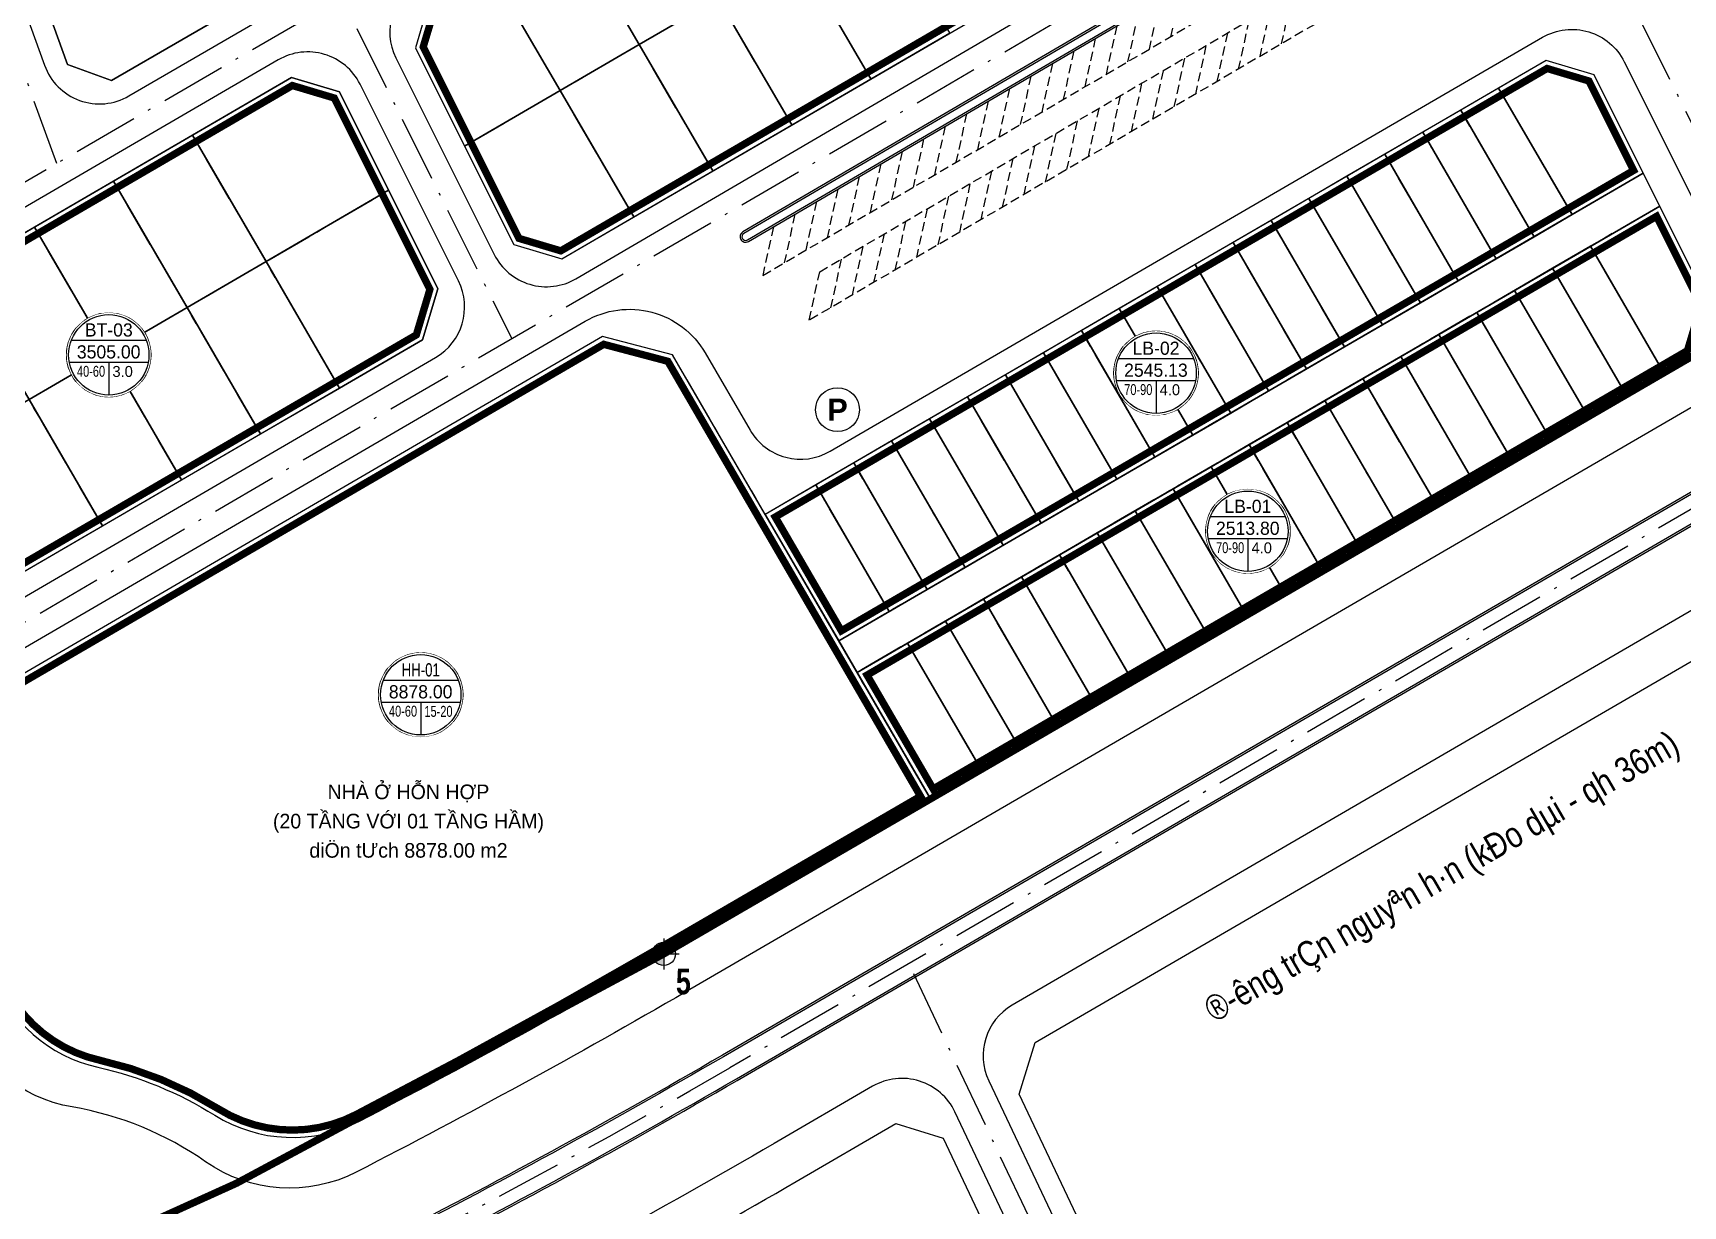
# Model space of a CAD drawing. Header units: metres. Extents: x 551291 to 569219, y 2064429 to 2066248.
# Drawn here: x 552952.3 to 553177.9, y 2065566.9 to 2065727.3 of the extents above; entities that cross this region are included whole.
import ezdxf
from ezdxf.enums import TextEntityAlignment as Align

# ---------------------------------------------------------------- set-up
doc = ezdxf.new("R2010")
doc.units = ezdxf.units.M
for name, pattern in [('ACAD_ISO10W100', [18.5, 12, -3, 0.5, -3]), ('CENTER', [2, 1.25, -0.25, 0.25, -0.25]), ('DOT', [0.25, 0, -0.25]), ('HIDDEN', [0.375, 0.25, -0.125])]:
    doc.linetypes.add(name, pattern=pattern)
doc.layers.add('boDnv', color=54, linetype='CONTINUOUS', lineweight=25)
for name, color, linetype in [('BoThamCo', 94, 'CONTINUOUS'), ('ChiaLo', 128, 'CENTER'), ('datOBt', 42, 'CONTINUOUS'), ('datoHonHop', 42, 'CONTINUOUS'), ('datOlienke', 42, 'CONTINUOUS'), ('ghi_chu', 7, 'CONTINUOUS'), ('LogDg', 7, 'CONTINUOUS'), ('loKBT', 42, 'CONTINUOUS'), ('LoLK', 6, 'CONTINUOUS'), ('QH', 7, 'CONTINUOUS'), ('RANHGIOI', 2, 'HIDDEN'), ('TimDg', 222, 'CONTINUOUS'), ('ViaHeS', 32, 'CONTINUOUS')]:
    doc.layers.add(name, color=color, linetype=linetype)
doc.styles.add('ARIALB', font='', dxfattribs={"width": 0.75})
doc.styles.add('avantH', font='', dxfattribs={"height": 10})
doc.styles.add('avh', font='')
doc.styles.add('rms', font='romans.shx', dxfattribs={"width": 0.7, "bigfont": 'vns.shx'})
doc.styles.get('ARIALB').set_extended_font_data('.VnArialH', bold=True)
doc.styles.get('avantH').set_extended_font_data('.VnAvantH')
doc.styles.get('avh').set_extended_font_data('.VnAvantH')
doc.linetypes.add('ADL', pattern='A,0.125,-0.15,["++",rms,S=0.5,R=0,X=0,Y=-0.2245],-1.35,1.125', length=2.75)

# ---------------------------------------------------------------- blocks, each defined once
blk = doc.blocks.new('sl')
at = {"layer": 'ghi_chu', "color": 158}
blk.add_circle((0, 0), 5.75, dxfattribs=at)
at = {"color": 158, "linetype": 'DOT'}
blk.add_wipeout([(0, 5.75), (0.97, 5.67), (1.86, 5.44), (2.47, 5.19), (3.13, 4.82), (3.79, 4.32), (4.43, 3.67), (4.91, 2.99), (5.2, 2.45), (5.53, 1.57), (5.7, 0.77), (5.75, 0), (5.69, -0.85), (5.5, -1.69), (5.23, -2.38), (4.83, -3.13), (4.38, -3.72), (3.93, -4.2), (2.99, -4.91), (2.42, -5.22), (1.54, -5.54), (0.63, -5.72), (0, -5.75), (-0.86, -5.69), (-1.59, -5.52), (-2.41, -5.22), (-3.14, -4.82), (-3.72, -4.39), (-4.31, -3.8), (-4.85, -3.09), (-5.21, -2.43), (-5.52, -1.6), (-5.69, -0.85), (-5.75, 0), (-5.66, 1.01), (-5.49, 1.72), (-5.12, 2.62), (-4.44, 3.66), (-3.55, 4.52), (-2.72, 5.07), (-1.72, 5.49), (-0.8, 5.69)], dxfattribs=at).dxf.layer = 'ghi_chu'
at = {"layer": 'ghi_chu', "color": 32}
for points in [[(-5.12, 2), (5.12, 2)], [(-5.41, -1), (5.41, -1)], [(0, -1), (0, -5.5)]]:
    blk.add_lwpolyline(points, dxfattribs=at)
at = {"layer": 'ghi_chu'}
blk.add_circle((0, 0), 5.5, dxfattribs=at)
at = {"layer": 'ghi_chu', "style": 'avh'}
for tag, height, p in [('SOLO', 1.25, (0, 2.51)), ('DT', 1.5, (-0.01, -0.49))]:
    blk.add_attdef(tag, text='', height=height, dxfattribs=at).set_placement(p, align=Align.CENTER)
blk.add_attdef('MD', text='', height=1.25, dxfattribs=at).set_placement((-0.5, -3), align=Align.RIGHT)
blk.add_attdef('TC', (0.5, -3.02), '', height=1.25, dxfattribs=at)
blk = doc.blocks.new('dsl')
at = {"color": 158, "linetype": 'DOT'}
blk.add_wipeout([(0, 1.5), (0.34, 1.46), (0.73, 1.31), (1.02, 1.1), (1.23, 0.85), (1.35, 0.64), (1.44, 0.41), (1.5, 0), (1.44, -0.42), (1.33, -0.7), (1.15, -0.96), (0.91, -1.19), (0.61, -1.37), (0.38, -1.45), (0, -1.5), (-0.46, -1.43), (-0.79, -1.27), (-1.14, -0.97), (-1.32, -0.72), (-1.43, -0.46), (-1.49, -0.14), (-1.5, 0), (-1.46, 0.34), (-1.34, 0.68), (-1.17, 0.94), (-0.92, 1.19), (-0.63, 1.36), (-0.25, 1.48)], dxfattribs=at).dxf.layer = 'ghi_chu'
at = {"layer": 'ghi_chu', "color": 32}
blk.add_circle((0, 0), 1.5, dxfattribs=at)
at = {"layer": 'ghi_chu', "style": 'ARIALB'}
blk.add_attdef('01', text='', height=1.5, dxfattribs=at).set_placement((0, -0.75), align=Align.CENTER)
blk = doc.blocks.new('moc')
at = {"layer": 'QH', "linetype": 'Continuous'}
h = blk.add_hatch(color=7, dxfattribs=at)
h.paths.add_polyline_path([(0, 0), (0.529, 0, 0.414214), (0, 0.529)])
h.paths.add_polyline_path([(-0.529, 0, 0.414214), (0, -0.529), (0, 0)])
for p, q in [((0, 0.706), (0, -0.706)), ((-0.706, 0), (0.706, 0))]:
    blk.add_line(p, q, dxfattribs=at)
blk.add_circle((0, 0), 0.529, dxfattribs=at)

msp = doc.modelspace()

# ---------------------------------------------------------------- linework, layer by layer
at = {"layer": 'boDnv', "color": 10, "linetype": 'ADL', "ltscale": 0.25, "const_width": 1}
for points in [[(553138.515, 2065763.829), (553140.373, 2065770.057), (553127.289, 2065796.218), (553121.56, 2065797.928), (553007.503, 2065731.57), (553005.644, 2065725.342), (553018.729, 2065699.181), (553024.458, 2065697.471)], [(552987.75, 2065720.078), (552993.479, 2065718.368), (553006.563, 2065692.207), (553004.705, 2065685.979), (552935.235, 2065645.562), (552930.092, 2065647.43), (552919.948, 2065675.477), (552922.321, 2065682.012)]]:
    msp.add_lwpolyline(points, close=True, dxfattribs=at)
msp.add_lwpolyline([(553030.33, 2065684.691), (552940.298, 2065632.31), (552937.924, 2065625.775), (552947.647, 2065598.893, 0.2565943), (552961.385, 2065586.81, -0.0851726), (552977.66, 2065580.139, 0.2651955), (552996.475, 2065579.378, 0.0120879), (553038.046, 2065602.205), (553073.653, 2065622.894), (553039.096, 2065682.37)], format="xyb", close=True, dxfattribs=at)
at = {"layer": 'BoThamCo'}
msp.add_lwpolyline([(552933.903, 2065839.721), (552927.083, 2065842.195), (552920.263, 2065839.222), (552917.38, 2065832.522), (552957.018, 2065722.93), (552963.04, 2065720.742), (552982.243, 2065731.914), (552984.328, 2065738.9)], close=True, dxfattribs=at)
for points in [[(553144.357, 2065755.365), (553049.475, 2065699.835, 0.4132867), (553049.296, 2065699.152, 0.4151411), (553049.981, 2065698.972), (553144.862, 2065754.502, -0.433604), (553154.308, 2065751.696), (553159.269, 2065741.778, 0.4326641), (553159.967, 2065741.569, 0.3960006), (553160.163, 2065742.225), (553155.203, 2065752.143, 0.433604)], [(553182.249, 2065661.992, 1), (553180.491, 2065665.019), (553046.712, 2065587.29, -0.0134524), (552999.566, 2065561.569, 0.9999912), (553001.159, 2065558.452, 0.0134524), (553048.47, 2065584.264)]]:
    msp.add_lwpolyline(points, format="xyb", close=True, dxfattribs=at)
at = {"layer": 'ChiaLo', "ltscale": 5}
for points in [[(553011.3, 2065711.798), (553134.717, 2065783.601)], [(553066.847, 2065720.976), (553046.732, 2065755.55)], [(553056.042, 2065714.69), (553035.927, 2065749.264)], [(553045.238, 2065708.404), (553025.123, 2065742.978)], [(553034.433, 2065702.118), (553014.318, 2065736.692)], [(553162.76, 2065702.424), (553152.712, 2065719.717)], [(553157.572, 2065699.409), (553147.524, 2065716.702)], [(552994.211, 2065678.717), (552974.096, 2065713.291)], [(553152.384, 2065696.395), (553142.336, 2065713.688)], [(553147.196, 2065693.381), (553137.148, 2065710.674)], [(552983.407, 2065672.431), (552963.292, 2065707.005)], [(553172.49, 2065708.077), (553062.46, 2065644.148)], [(553142.008, 2065690.367), (553131.961, 2065707.66)], [(552924.097, 2065661.064), (553000.907, 2065705.751)], [(553136.82, 2065687.352), (553126.773, 2065704.645)], [(553174.731, 2065703.597), (553064.972, 2065639.825)], [(553131.632, 2065684.338), (553121.585, 2065701.631)], [(552972.602, 2065666.145), (552952.487, 2065700.719)], [(553126.444, 2065681.324), (553116.397, 2065698.617)], [(553175.319, 2065680.807), (553165.272, 2065698.1)], [(553121.257, 2065678.31), (553111.209, 2065695.602)], [(553170.131, 2065677.793), (553160.084, 2065695.086)], [(552961.798, 2065659.859), (552941.683, 2065694.433)], [(553116.069, 2065675.295), (553106.021, 2065692.588)], [(553164.943, 2065674.779), (553154.896, 2065692.072)], [(553110.881, 2065672.281), (553100.833, 2065689.574)], [(553159.755, 2065671.765), (553149.708, 2065689.058)], [(553105.693, 2065669.267), (553095.645, 2065686.56)], [(553154.568, 2065668.75), (553144.52, 2065686.043)], [(553100.505, 2065666.252), (553090.457, 2065683.545)], [(553075.02, 2065622.532), (553039.752, 2065683.231)], [(553149.38, 2065665.736), (553139.332, 2065683.029)], [(553095.317, 2065663.238), (553085.27, 2065680.531)], [(553144.192, 2065662.722), (553134.144, 2065680.015)], [(553090.129, 2065660.224), (553080.082, 2065677.517)], [(553139.004, 2065659.708), (553128.956, 2065677.001)], [(553084.941, 2065657.21), (553074.894, 2065674.503)], [(553133.816, 2065656.693), (553123.768, 2065673.986)], [(553079.753, 2065654.195), (553069.706, 2065671.488)], [(553128.628, 2065653.679), (553118.581, 2065670.972)], [(553074.566, 2065651.181), (553064.518, 2065668.474)], [(553123.44, 2065650.665), (553113.393, 2065667.958)], [(553069.378, 2065648.167), (553059.33, 2065665.46)], [(553118.252, 2065647.651), (553108.205, 2065664.943)], [(553113.064, 2065644.636), (553103.017, 2065661.929)], [(553107.877, 2065641.622), (553097.829, 2065658.915)], [(553102.689, 2065638.608), (553092.641, 2065655.901)], [(553097.501, 2065635.593), (553087.453, 2065652.886)], [(553092.313, 2065632.579), (553082.265, 2065649.872)], [(553087.125, 2065629.565), (553077.077, 2065646.858)], [(553081.937, 2065626.551), (553071.89, 2065643.844)]]:
    msp.add_lwpolyline(points, dxfattribs=at)
at = {"layer": 'datOBt'}
for points in [[(553139.36, 2065763.164), (553141.445, 2065770.15), (553127.989, 2065797.053), (553121.431, 2065799.01), (553006.658, 2065732.235), (553004.573, 2065725.249), (553018.028, 2065698.346), (553024.586, 2065696.389)], [(552987.621, 2065721.16), (552994.18, 2065719.203), (553007.635, 2065692.3), (553005.55, 2065685.314), (552935.333, 2065644.462), (552929.311, 2065646.649), (552918.884, 2065675.478), (552921.505, 2065682.694)]]:
    msp.add_lwpolyline(points, close=True, dxfattribs=at)
at = {"layer": 'datoHonHop', "linetype": 'ByBlock'}
msp.add_lwpolyline([(553030.185, 2065685.763), (552939.482, 2065632.992), (552936.86, 2065625.776), (552946.706, 2065598.553, 0.2565943), (552961.168, 2065585.834, -0.0851726), (552977.129, 2065579.292, 0.2651955), (552996.935, 2065578.49, 0.0120879), (553038.548, 2065601.341), (553075.02, 2065622.532), (553039.752, 2065683.231)], format="xyb", close=True, dxfattribs=at)
at = {"layer": 'LogDg'}
msp.add_lwpolyline([(552965.406, 2065718.648), (552984.016, 2065729.475, 0.3958327), (552987.148, 2065739.968), (552936.471, 2065841.293, 0.3988577), (552926.119, 2065845.048), (552918.78, 2065841.848, 0.3955879), (552914.453, 2065831.794), (552953.86, 2065722.842, 0.4679364)], format="xyb", close=True, dxfattribs=at)
for points in [[(553099.884, 2065789.945), (553005.04, 2065734.363, 0.3958327), (553001.908, 2065723.87), (553015.354, 2065696.985, 0.4328365), (553026.532, 2065693.649), (553142.432, 2065761.48, 0.3958327), (553145.564, 2065771.974), (553132.118, 2065798.859, 0.4328365), (553120.94, 2065802.195), (553099.884, 2065789.945)], [(553144.23, 2065755.581), (553049.349, 2065700.051, 0.4132867), (553049.08, 2065699.026, 0.4151411), (553050.107, 2065698.756), (553144.988, 2065754.286, -0.433604), (553154.085, 2065751.584), (553159.045, 2065741.666, 0.4326641), (553160.093, 2065741.353, 0.3960006), (553160.387, 2065742.337), (553155.426, 2065752.255, 0.433604), (553144.23, 2065755.581)]]:
    msp.add_lwpolyline(points, format="xyb", dxfattribs=at)
at = {"layer": 'loKBT'}
for points in [[(553035.927, 2065749.264), (553025.123, 2065742.978), (553035.18, 2065725.691), (553045.985, 2065731.977)], [(553067.594, 2065744.549), (553056.789, 2065738.263), (553066.847, 2065720.976), (553077.651, 2065727.262)], [(553025.123, 2065742.978), (553014.318, 2065736.692), (553024.376, 2065719.405), (553035.18, 2065725.691)], [(553056.789, 2065738.263), (553045.985, 2065731.977), (553056.042, 2065714.69), (553066.847, 2065720.976)], [(553014.318, 2065736.692), (553006.658, 2065732.235), (553004.573, 2065725.249), (553011.3, 2065711.798), (553024.376, 2065719.405)], [(553045.985, 2065731.977), (553035.18, 2065725.691), (553045.238, 2065708.404), (553056.042, 2065714.69)], [(553035.18, 2065725.691), (553024.376, 2065719.405), (553034.433, 2065702.118), (553045.238, 2065708.404)], [(553000.907, 2065705.751), (552994.18, 2065719.203), (552987.621, 2065721.16), (552974.096, 2065713.291), (552984.154, 2065696.004)], [(553024.376, 2065719.405), (553011.3, 2065711.798), (553018.028, 2065698.346), (553024.586, 2065696.389), (553034.433, 2065702.118)], [(552974.096, 2065713.291), (552963.292, 2065707.005), (552973.349, 2065689.718), (552984.154, 2065696.004)], [(552963.292, 2065707.005), (552952.487, 2065700.719), (552962.545, 2065683.432), (552973.349, 2065689.718)], [(553000.907, 2065705.751), (552984.154, 2065696.004), (552994.211, 2065678.717), (553005.55, 2065685.314), (553007.635, 2065692.3)], [(552952.487, 2065700.719), (552941.683, 2065694.433), (552951.74, 2065677.146), (552962.545, 2065683.432)], [(552984.154, 2065696.004), (552973.349, 2065689.718), (552983.407, 2065672.431), (552994.211, 2065678.717)], [(552973.349, 2065689.718), (552962.545, 2065683.432), (552972.602, 2065666.145), (552983.407, 2065672.431)], [(552962.545, 2065683.432), (552951.74, 2065677.146), (552961.798, 2065659.859), (552972.602, 2065666.145)], [(552951.74, 2065677.146), (552940.936, 2065670.86), (552950.993, 2065653.573), (552961.798, 2065659.859)]]:
    msp.add_lwpolyline(points, close=True, dxfattribs=at)
at = {"layer": 'LoLK'}
for points in [[(553165.763, 2065721.528), (553159.203, 2065723.488), (553152.712, 2065719.717), (553162.76, 2065702.424), (553172.49, 2065708.077)], [(553152.712, 2065719.717), (553147.524, 2065716.702), (553157.572, 2065699.409), (553162.76, 2065702.424)], [(553147.524, 2065716.702), (553142.336, 2065713.688), (553152.384, 2065696.395), (553157.572, 2065699.409)], [(553142.336, 2065713.688), (553137.148, 2065710.674), (553147.196, 2065693.381), (553152.384, 2065696.395)], [(553137.148, 2065710.674), (553131.961, 2065707.66), (553142.008, 2065690.367), (553147.196, 2065693.381)], [(553131.961, 2065707.66), (553126.773, 2065704.645), (553136.82, 2065687.352), (553142.008, 2065690.367)], [(553126.773, 2065704.645), (553121.585, 2065701.631), (553131.632, 2065684.338), (553136.82, 2065687.352)], [(553121.585, 2065701.631), (553116.397, 2065698.617), (553126.444, 2065681.324), (553131.632, 2065684.338)], [(553174.731, 2065703.597), (553165.272, 2065698.1), (553175.319, 2065680.807), (553179.372, 2065683.162), (553181.459, 2065690.146)], [(553116.397, 2065698.617), (553111.209, 2065695.602), (553121.257, 2065678.31), (553126.444, 2065681.324)], [(553165.272, 2065698.1), (553160.084, 2065695.086), (553170.131, 2065677.793), (553175.319, 2065680.807)], [(553111.209, 2065695.602), (553106.021, 2065692.588), (553116.069, 2065675.295), (553121.257, 2065678.31)], [(553160.084, 2065695.086), (553154.896, 2065692.072), (553164.943, 2065674.779), (553170.131, 2065677.793)], [(553106.021, 2065692.588), (553100.833, 2065689.574), (553110.881, 2065672.281), (553116.069, 2065675.295)], [(553154.896, 2065692.072), (553149.708, 2065689.058), (553159.755, 2065671.765), (553164.943, 2065674.779)], [(553100.833, 2065689.574), (553095.645, 2065686.56), (553105.693, 2065669.267), (553110.881, 2065672.281)], [(553149.708, 2065689.058), (553144.52, 2065686.043), (553154.568, 2065668.75), (553159.755, 2065671.765)], [(553095.645, 2065686.56), (553090.457, 2065683.545), (553100.505, 2065666.252), (553105.693, 2065669.267)], [(553144.52, 2065686.043), (553139.332, 2065683.029), (553149.38, 2065665.736), (553154.568, 2065668.75)], [(553090.457, 2065683.545), (553085.27, 2065680.531), (553095.317, 2065663.238), (553100.505, 2065666.252)], [(553139.332, 2065683.029), (553134.144, 2065680.015), (553144.192, 2065662.722), (553149.38, 2065665.736)], [(553085.27, 2065680.531), (553080.082, 2065677.517), (553090.129, 2065660.224), (553095.317, 2065663.238)], [(553134.144, 2065680.015), (553128.956, 2065677.001), (553139.004, 2065659.708), (553144.192, 2065662.722)], [(553080.082, 2065677.517), (553074.894, 2065674.503), (553084.941, 2065657.21), (553090.129, 2065660.224)], [(553128.956, 2065677.001), (553123.768, 2065673.986), (553133.816, 2065656.693), (553139.004, 2065659.708)], [(553074.894, 2065674.503), (553069.706, 2065671.488), (553079.753, 2065654.195), (553084.941, 2065657.21)], [(553123.768, 2065673.986), (553118.581, 2065670.972), (553128.628, 2065653.679), (553133.816, 2065656.693)], [(553069.706, 2065671.488), (553064.518, 2065668.474), (553074.566, 2065651.181), (553079.753, 2065654.195)], [(553118.581, 2065670.972), (553113.393, 2065667.958), (553123.44, 2065650.665), (553128.628, 2065653.679)], [(553064.518, 2065668.474), (553059.33, 2065665.46), (553069.378, 2065648.167), (553074.566, 2065651.181)], [(553113.393, 2065667.958), (553108.205, 2065664.943), (553118.252, 2065647.651), (553123.44, 2065650.665)], [(553059.33, 2065665.46), (553052.413, 2065661.441), (553062.46, 2065644.148), (553069.378, 2065648.167)], [(553108.205, 2065664.943), (553103.017, 2065661.929), (553113.064, 2065644.636), (553118.252, 2065647.651)], [(553103.017, 2065661.929), (553097.829, 2065658.915), (553107.877, 2065641.622), (553113.064, 2065644.636)], [(553097.829, 2065658.915), (553092.641, 2065655.901), (553102.689, 2065638.608), (553107.877, 2065641.622)], [(553092.641, 2065655.901), (553087.453, 2065652.886), (553097.501, 2065635.593), (553102.689, 2065638.608)], [(553087.453, 2065652.886), (553082.265, 2065649.872), (553092.313, 2065632.579), (553097.501, 2065635.593)], [(553082.265, 2065649.872), (553077.077, 2065646.858), (553087.125, 2065629.565), (553092.313, 2065632.579)], [(553077.077, 2065646.858), (553071.89, 2065643.844), (553081.937, 2065626.551), (553087.125, 2065629.565)], [(553071.89, 2065643.844), (553064.972, 2065639.825), (553075.02, 2065622.532), (553081.937, 2065626.551)]]:
    msp.add_lwpolyline(points, close=True, dxfattribs=at)
at = {"layer": 'TimDg', "linetype": 'ACAD_ISO10W100', "ltscale": 0.75}
for points in [[(552934.486, 2065851.967), (553017.757, 2065685.474)], [(552955.522, 2065709.426), (552908.123, 2065840.476)], [(553203.753, 2065299.888), (553135.955, 2065465.091), (553072.08, 2065600.006)]]:
    msp.add_lwpolyline(points, dxfattribs=at)
at = {"layer": 'ViaHeS'}
for points in [[(552957.018, 2065722.93), (552917.38, 2065832.522), (552920.263, 2065839.222), (552927.083, 2065842.195), (552933.903, 2065839.721), (552984.328, 2065738.9), (552982.243, 2065731.914), (552963.04, 2065720.742)], [(553139.36, 2065763.164), (553141.445, 2065770.15), (553127.989, 2065797.053), (553121.431, 2065799.01), (553006.658, 2065732.235), (553004.573, 2065725.249), (553018.028, 2065698.346), (553024.586, 2065696.389)], [(552987.621, 2065721.16), (552994.18, 2065719.203), (553007.635, 2065692.3), (553005.55, 2065685.314), (552935.333, 2065644.462), (552929.311, 2065646.649), (552918.884, 2065675.478), (552921.505, 2065682.694)], [(553174.731, 2065703.597), (553172.49, 2065708.077), (553062.46, 2065644.148), (553064.972, 2065639.825)]]:
    msp.add_lwpolyline(points, close=True, dxfattribs=at)
at = {"layer": 'ViaHeS', "linetype": 'HIDDEN', "ltscale": 5}
msp.add_lwpolyline([(553053.538, 2065700.764), (553052.086, 2065694.121), (553147.514, 2065749.971, -0.433604), (553149.613, 2065749.347), (553154.279, 2065740.019), (553155.978, 2065747.798)], format="xyb", dxfattribs=at)
for points in [[(553149.501, 2065741.748), (553147.801, 2065733.969), (553145.355, 2065738.859), (553058.421, 2065687.98), (553059.873, 2065694.623), (553147.438, 2065745.871), (553149.501, 2065741.748)], [(553109.29, 2065733.393), (553107.838, 2065726.75)], [(553106.355, 2065731.676), (553104.904, 2065725.033)], [(553124.428, 2065732.404), (553122.976, 2065725.761)], [(553103.421, 2065729.959), (553101.969, 2065723.316)], [(553118.559, 2065728.97), (553117.107, 2065722.327)], [(553121.493, 2065730.687), (553120.042, 2065724.044)], [(553097.553, 2065726.524), (553096.101, 2065719.881)], [(553100.487, 2065728.241), (553099.035, 2065721.598)], [(553115.625, 2065727.252), (553114.173, 2065720.609)], [(553094.618, 2065724.807), (553093.166, 2065718.164)], [(553112.69, 2065725.535), (553111.239, 2065718.892)], [(553091.684, 2065723.089), (553090.232, 2065716.446)], [(553106.822, 2065722.1), (553105.37, 2065715.457)], [(553109.756, 2065723.818), (553108.304, 2065717.175)], [(553085.815, 2065719.655), (553084.364, 2065713.012)], [(553088.75, 2065721.372), (553087.298, 2065714.729)], [(553103.887, 2065720.383), (553102.436, 2065713.74)], [(553082.881, 2065717.937), (553081.429, 2065711.294)], [(553100.953, 2065718.666), (553099.501, 2065712.023)], [(553079.947, 2065716.22), (553078.495, 2065709.577)], [(553095.085, 2065715.231), (553093.633, 2065708.588)], [(553098.019, 2065716.948), (553096.567, 2065710.305)], [(553074.078, 2065712.785), (553072.626, 2065706.142)], [(553077.012, 2065714.503), (553075.561, 2065707.86)], [(553092.15, 2065713.514), (553090.699, 2065706.871)], [(553071.144, 2065711.068), (553069.692, 2065704.425)], [(553089.216, 2065711.796), (553087.764, 2065705.153)], [(553068.209, 2065709.351), (553066.758, 2065702.708)], [(553083.347, 2065708.362), (553081.896, 2065701.719)], [(553086.282, 2065710.079), (553084.83, 2065703.436)], [(553065.275, 2065707.633), (553063.823, 2065700.99)], [(553080.413, 2065706.644), (553078.961, 2065700.001)], [(553059.407, 2065704.199), (553057.955, 2065697.556)], [(553062.341, 2065705.916), (553060.889, 2065699.273)], [(553077.479, 2065704.927), (553076.027, 2065698.284)], [(553056.472, 2065702.481), (553055.021, 2065695.838)], [(553074.544, 2065703.21), (553073.093, 2065696.567)], [(553068.676, 2065699.775), (553067.224, 2065693.132)], [(553071.61, 2065701.492), (553070.158, 2065694.849)], [(553065.742, 2065698.058), (553064.29, 2065691.415)], [(553062.807, 2065696.34), (553061.355, 2065689.697)]]:
    msp.add_lwpolyline(points, dxfattribs=at)
at = {"layer": 'ViaHeS'}
msp.add_lwpolyline([(553179.372, 2065683.162), (553181.459, 2065690.146), (553165.763, 2065721.528), (553159.203, 2065723.488), (553052.413, 2065661.441), (553039.752, 2065683.231), (553030.185, 2065685.763), (552939.482, 2065632.992), (552936.86, 2065625.776), (552946.706, 2065598.553, 0.2565943), (552961.168, 2065585.834, -0.0851726), (552977.129, 2065579.292, 0.2651955), (552996.935, 2065578.49, 0.0120879), (553038.548, 2065601.341)], format="xyb", close=True, dxfattribs=at)
at = {"layer": 'ViaHeS', "elevation": 0}
msp.add_lwpolyline([(553104.934, 2065544.634), (553087.156, 2065582.185), (553089.339, 2065589.216), (553195.507, 2065650.902)], dxfattribs=at)
msp.add_lwpolyline([(553011.431, 2065545.459, 0.0126585), (553056.634, 2065570.213), (553070.28, 2065578.142), (553076.743, 2065576.135), (553094.089, 2065539.499)], format="xyb", dxfattribs=at)

# ---------------------------------------------------------------- block references
at = {"layer": 'QH', "xscale": 3, "yscale": 3, "zscale": 3}
msp.add_blockref('moc', (553038.548, 2065601.341), dxfattribs=at)

# ---------------------------------------------------------------- texts
at = {"layer": 'ghi_chu', "style": 'avantH', "width": 0.85}
msp.add_text('®\xadêng trÇn nguyªn h·n (kĐo dµi - qh 36m)', height=3.5, rotation=30.15744, dxfattribs=at).set_placement((553113.829, 2065591.88, 0))
at = {"layer": 'ghi_chu', "style": 'avantH'}
for s, p in [('nhµ ë hçn hîp', (553003.629, 2065622.499)), ('(20 tÇng víi 01 tÇng hÇm)', (553003.629, 2065618.499)), ('diÖn tƯch 8878.00 m2', (553003.629, 2065614.499))]:
    msp.add_text(s, height=2, dxfattribs=at).set_placement(p, align=Align.CENTER)
at = {"layer": 'QH', "style": 'ARIALB', "width": 0.75}
msp.add_text('5', height=3.5, dxfattribs=at).set_placement((553040.203, 2065595.818, -2.251))

# ---------------------------------------------------------------- next in the draw order: block references
at = {"layer": 'ghi_chu', "xscale": 2, "yscale": 2, "zscale": 2}
msp.add_blockref('dsl', (553062.299, 2065675.754), dxfattribs=at).add_auto_attribs({'01': 'p'})
at = {"layer": 'ghi_chu'}
ref = msp.add_blockref('sl', (553005.309, 2065636.775), dxfattribs=at)
ref.add_attrib('DT', '8878.00', dxfattribs={"height": 1.8, "style": 'avh'}).set_placement((553005.295, 2065636.281), align=Align.CENTER)
ref.add_attrib('MD', '40-60', dxfattribs={"height": 1.5, "style": 'avh', "width": 0.75}).set_placement((553004.808, 2065633.779), align=Align.RIGHT)
ref.add_attrib('TC', '15-20', (553005.809, 2065633.755), dxfattribs={"height": 1.5, "style": 'avh', "width": 0.75})
ref.add_attrib('SOLO', 'hh-01', dxfattribs={"height": 1.8, "style": 'avh', "width": 0.75}).set_placement((553005.309, 2065639.281), align=Align.CENTER)

# ---------------------------------------------------------------- next in the draw order: linework, layer by layer
at = {"layer": 'boDnv', "color": 10, "linetype": 'ADL', "ltscale": 0.25, "const_width": 1}
for points in [[(553171.176, 2065708.47), (553165.062, 2065720.694), (553159.331, 2065722.406), (553053.78, 2065661.079), (553062.823, 2065645.515)], [(553178.527, 2065683.828), (553180.387, 2065690.053), (553174.313, 2065702.197), (553066.339, 2065639.462), (553075.382, 2065623.899)]]:
    msp.add_lwpolyline(points, close=True, dxfattribs=at)
at = {"layer": 'datOlienke'}
for points in [[(553172.49, 2065708.077), (553165.763, 2065721.528), (553159.203, 2065723.488), (553052.413, 2065661.441), (553062.46, 2065644.148)], [(553179.372, 2065683.162), (553181.459, 2065690.146), (553174.731, 2065703.597), (553064.972, 2065639.825), (553075.02, 2065622.532)]]:
    msp.add_lwpolyline(points, close=True, dxfattribs=at)
at = {"layer": 'LogDg'}
for points in [[(552957.659, 2065580.41, -0.269945), (552942.218, 2065593.323), (552931.122, 2065624, -0.3624568), (552934.622, 2065633.636), (553027.808, 2065687.851, -0.4143836), (553044.218, 2065683.507), (553050.345, 2065672.961, 0.4142136), (553061.282, 2065670.063), (553158.716, 2065726.675, -0.4326641), (553169.89, 2065723.336), (553186.922, 2065689.283, -0.3960006), (553183.786, 2065678.787), (553041.562, 2065596.153, -0.0129992), (552996.494, 2065571.512, -0.2781173), (552975.89, 2065572.919, 0.1108475), (552957.659, 2065580.41)], [(553193.675, 2065656.777), (553086.195, 2065594.328, 0.3897719), (553082.983, 2065583.988), (553102.223, 2065543.35), (553096.8, 2065540.783), (553078.354, 2065579.743, 0.439085), (553067.105, 2065583.237), (553053.619, 2065575.401, -0.0134524), (553005.824, 2065549.325, 0.2629259), (552994.976, 2065532.913, -0.1620678), (552984.138, 2065506.634, 0.2703229), (552980.441, 2065486.823), (552988.104, 2065465.402), (552965.506, 2065457.319), (552957.843, 2065478.739, 0.2703246), (552942.419, 2065491.71)]]:
    msp.add_lwpolyline(points, format="xyb", dxfattribs=at)
for points in [[(553010.455, 2065693.368), (552997.009, 2065720.253, 0.4328365), (552985.831, 2065723.589), (552916.646, 2065683.338, 0.3624568), (552913.146, 2065673.702), (552923.517, 2065645.028, 0.4679364), (552935.063, 2065640.834), (553007.323, 2065682.875, 0.3958327)], [(553182.375, 2065661.776, 1), (553180.365, 2065665.235), (553046.586, 2065587.506, -0.0134524), (552999.452, 2065561.791, 0.9999921), (553001.273, 2065558.23, 0.0134524), (553048.596, 2065584.048)]]:
    msp.add_lwpolyline(points, format="xyb", close=True, dxfattribs=at)
at = {"layer": 'RANHGIOI', "color": 1, "ltscale": 9, "const_width": 1}
msp.add_lwpolyline([(553192.795, 2066065.552), (552852.13, 2065917.062), (552851.284, 2065916.699, -0.0051374), (552817.38, 2065902.569), (552530.906, 2065823.343, -0.0205674), (552489.898, 2065813.798), (552444.68, 2065805.217, -0.0212183), (552401.701, 2065798.935), (552284.485, 2065786.856), (552281.659, 2065769.592, 0.128574), (552287.703, 2065705.115), (552292.618, 2065691.616, 0.0394083), (552300.98, 2065673.287), (552313.951, 2065649.921), (552360.554, 2065580.983, -0.11987), (552385.419, 2065514.078), (552400.206, 2065388.529), (552403.648, 2065367.199), (552408.852, 2065368.84), (552857.643, 2065519.452, 0.0506838), (553038.548, 2065601.341), (553209.442, 2065700.633)], format="xyb", dxfattribs=at)
at = {"layer": 'TimDg', "linetype": 'ACAD_ISO10W100', "ltscale": 0.75}
for points in [[(553256.826, 2065559.575), (553032.222, 2066008.651)], [(552917.272, 2065627.012), (553154.185, 2065764.847)]]:
    msp.add_lwpolyline(points, dxfattribs=at)
for points in [[(552549.49, 2065558.437), (552892.805, 2065673.651, 0.0508293), (552898.346, 2065676.162), (553130.858, 2065811.436)], [(553434.57, 2065805.641), (553218.349, 2065684.991), (553047.591, 2065585.777, -0.0506838), (552863.37, 2065502.387), (552414.423, 2065351.723), (552250.07, 2065299.888)]]:
    msp.add_lwpolyline(points, format="xyb", dxfattribs=at)

# ---------------------------------------------------------------- next in the draw order: block references
at = {"layer": 'ghi_chu'}
ref = msp.add_blockref('sl', (552962.647, 2065683.25), dxfattribs=at)
ref.add_attrib('DT', '3505.00', dxfattribs={"height": 1.8, "style": 'avh'}).set_placement((552962.632, 2065682.756), align=Align.CENTER)
ref.add_attrib('MD', '40-60', dxfattribs={"height": 1.5, "style": 'avh', "width": 0.75}).set_placement((552962.145, 2065680.253), align=Align.RIGHT)
ref.add_attrib('TC', '3.0', (552963.147, 2065680.23), dxfattribs={"height": 1.5, "style": 'avh'})
ref.add_attrib('SOLO', 'Bt-03', dxfattribs={"height": 1.8, "style": 'avh'}).set_placement((552962.647, 2065685.756), align=Align.CENTER)
ref = msp.add_blockref('sl', (553105.857, 2065680.749), dxfattribs=at)
ref.add_attrib('DT', '2545.13', dxfattribs={"height": 1.8, "style": 'avh'}).set_placement((553105.842, 2065680.255), align=Align.CENTER)
ref.add_attrib('MD', '70-90', dxfattribs={"height": 1.5, "style": 'avh', "width": 0.75}).set_placement((553105.355, 2065677.753), align=Align.RIGHT)
ref.add_attrib('TC', '4.0', (553106.357, 2065677.729), dxfattribs={"height": 1.5, "style": 'avh'})
ref.add_attrib('SOLO', 'Lb-02', dxfattribs={"height": 1.8, "style": 'avh'}).set_placement((553105.857, 2065683.255), align=Align.CENTER)
ref = msp.add_blockref('sl', (553118.416, 2065659.133), dxfattribs=at)
ref.add_attrib('DT', '2513.80', dxfattribs={"height": 1.8, "style": 'avh'}).set_placement((553118.402, 2065658.639), align=Align.CENTER)
ref.add_attrib('MD', '70-90', dxfattribs={"height": 1.5, "style": 'avh', "width": 0.75}).set_placement((553117.915, 2065656.136), align=Align.RIGHT)
ref.add_attrib('TC', '4.0', (553118.916, 2065656.113), dxfattribs={"height": 1.5, "style": 'avh'})
ref.add_attrib('SOLO', 'Lb-01', dxfattribs={"height": 1.8, "style": 'avh'}).set_placement((553118.416, 2065661.639), align=Align.CENTER)

doc.saveas('drawing.dxf')
